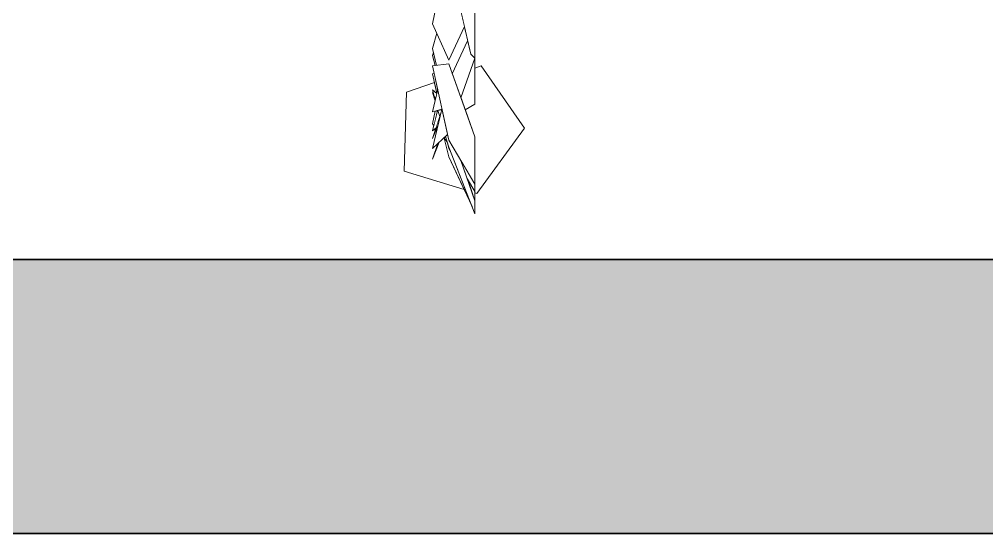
# Model space of a CAD drawing. Header units: millimetres. Extents: x -9413 to 8527, y -300 to 11224.
# Drawn here: x 6436 to 7495, y -300 to 263 of the extents above; entities that cross this region are included whole.
import ezdxf

# ---------------------------------------------------------------- set-up
doc = ezdxf.new("R2010")
doc.units = ezdxf.units.MM
doc.header["$MEASUREMENT"] = 0
doc.linetypes.add('Wipeout_Contour', pattern=[1000, 0, -1000])
doc.layers.add('Interior - Furniture', color=7, linetype='Continuous')
doc.layers.add('Structural - Bearing', color=7, linetype='Continuous')
for name, color, linetype, lineweight, true_color in [('Interior - Furniture _Pen_No__24', 7, 'Continuous', 20, 0x029e21), ('Interior - Furniture _Pen_No__4', 7, 'Continuous', 20, 0x029e21), ('Structural - Bearing_Pen_No__180', 7, 'Continuous', 15, 0xd6cda7), ('Structural - Bearing_Pen_No__29', 7, 'Continuous', 35, 0x3dad99)]:
    doc.layers.add(name, color=color, linetype=linetype, lineweight=lineweight, true_color=true_color)

# ---------------------------------------------------------------- blocks, each defined once
blk = doc.blocks.new('Section Elem_1_6')
at = {"layer": 'Structural - Bearing_Pen_No__180', "linetype": 'Continuous', "lineweight": 0, "true_color": 0x353329}
blk.add_hatch(color=250, dxfattribs=at).paths.add_polyline_path([(8527.1, 0), (-8108.3, 0), (-8108.3, -300), (8527.1, -300)])
at = {"layer": 'Structural - Bearing_Pen_No__29', "linetype": 'Continuous'}
for p, q in [((8327.1, 0), (5561.4, 0)), ((8527.1, -300), (-8108.3, -300))]:
    blk.add_line(p, q, dxfattribs=at)
blk = doc.blocks.new('Section Elem_41_6')
at = {"color": 254, "linetype": 'Wipeout_Contour', "lineweight": 0, "ltscale": 62482.748497}
blk.add_wipeout([(6934.8, 170.1), (6924.1, 163.9), (6934.8, 134.1), (6934.8, 126.6), (6934.8, 72.9), (6937, 72.2), (6989, 143.5), (6941.4, 211.9), (6934.8, 209.5)], dxfattribs=at).dxf.layer = 'Interior - Furniture'
at = {"layer": 'Interior - Furniture _Pen_No__4', "linetype": 'Continuous'}
for p, q in [((6941.4, 211.9), (6934.8, 209.5)), ((6989, 143.5), (6941.4, 211.9)), ((6937, 72.2), (6989, 143.5)), ((6934.8, 72.9), (6937, 72.2))]:
    blk.add_line(p, q, dxfattribs=at)
at = {"color": 254, "linetype": 'Wipeout_Contour', "lineweight": 0, "ltscale": 186097.303592}
blk.add_wipeout([(6857.3, 96.7), (6922.9, 76.6), (6906.1, 112.2), (6901.2, 132.6), (6900.8, 133.1), (6895.8, 128.5), (6888.4, 109.9), (6894.1, 126.8), (6888.4, 121.6), (6893.4, 142.2), (6892.8, 143), (6888.4, 132.4), (6892.1, 143.8), (6892, 143.9), (6888.4, 140.7), (6889.8, 146.6), (6888.4, 148.3), (6891.3, 162.3), (6888.4, 161.5), (6891.1, 173.6), (6888.4, 182.8), (6889.7, 180), (6888.4, 185.6), (6892.9, 181.6), (6893, 181.9), (6890.4, 193.8), (6860, 183)], dxfattribs=at).dxf.layer = 'Interior - Furniture'
at = {"layer": 'Interior - Furniture _Pen_No__4', "linetype": 'Continuous'}
for p, q in [((6890.4, 193.8), (6860, 183)), ((6860, 183), (6857.3, 96.7)), ((6857.3, 96.7), (6922.9, 76.6))]:
    blk.add_line(p, q, dxfattribs=at)
blk = doc.blocks.new('Section Elem_43_6')
at = {"color": 254, "linetype": 'Wipeout_Contour', "lineweight": 0, "ltscale": 27575.589365}
blk.add_wipeout([(6888.4, 223.2), (6891.3, 212.1), (6892.6, 212.3), (6889.3, 227)], dxfattribs=at).dxf.layer = 'Interior - Furniture'
at = {"color": 254, "linetype": 'Wipeout_Contour', "lineweight": 0, "ltscale": 34660.133133}
blk.add_wipeout([(6934.5, 220.3), (6919.5, 176.7), (6924.1, 163.9), (6934.8, 170.1), (6934.8, 220.1)], dxfattribs=at).dxf.layer = 'Interior - Furniture'
at = {"color": 254, "linetype": 'Wipeout_Contour', "lineweight": 0, "ltscale": 20677.678586}
blk.add_wipeout([(6888.4, 182.8), (6891.1, 173.6), (6891.7, 176.1)], dxfattribs=at).dxf.layer = 'Interior - Furniture'
at = {"color": 254, "linetype": 'Wipeout_Contour', "lineweight": 0, "ltscale": 20686.264567}
blk.add_wipeout([(6888.4, 132.4), (6894.7, 147.5), (6898.6, 163.6)], dxfattribs=at).dxf.layer = 'Interior - Furniture'
at = {"color": 254, "linetype": 'Wipeout_Contour', "lineweight": 0, "ltscale": 55276.801607}
blk.add_wipeout([(6893, 247.6), (6888.4, 230.8), (6892.6, 212.3), (6906.1, 213.9), (6910, 203.1), (6926.8, 239.1), (6923.2, 254.8), (6906.1, 218.2)], dxfattribs=at).dxf.layer = 'Interior - Furniture'
at = {"color": 254, "linetype": 'Wipeout_Contour', "lineweight": 0, "ltscale": 27572.150112}
blk.add_wipeout([(6888.4, 185.6), (6889.7, 180), (6891.7, 176.1), (6892.9, 181.6)], dxfattribs=at).dxf.layer = 'Interior - Furniture'
at = {"color": 254, "linetype": 'Wipeout_Contour', "lineweight": 0, "ltscale": 27593.464997}
blk.add_wipeout([(6894.2, 163.1), (6896.2, 156.4), (6898.2, 162.6), (6897.5, 164)], dxfattribs=at).dxf.layer = 'Interior - Furniture'
at = {"color": 254, "linetype": 'Wipeout_Contour', "lineweight": 0, "ltscale": 20681.248418}
blk.add_wipeout([(6888.4, 109.9), (6895.8, 128.5), (6894.1, 126.8)], dxfattribs=at).dxf.layer = 'Interior - Furniture'
at = {"color": 254, "linetype": 'Wipeout_Contour', "lineweight": 0, "ltscale": 48415.680998}
blk.add_wipeout([(6904.8, 136.7), (6902.6, 134.7), (6906.1, 123), (6934.8, 49.8), (6934.8, 64.3), (6919.5, 108.2), (6906.1, 130.6)], dxfattribs=at).dxf.layer = 'Interior - Furniture'
at = {"color": 254, "linetype": 'Wipeout_Contour', "lineweight": 0, "ltscale": 34637.51455}
blk.add_wipeout([(6906.1, 359.3), (6900.8, 352), (6930.2, 224.8), (6934.8, 220.1), (6934.8, 288.3)], dxfattribs=at).dxf.layer = 'Interior - Furniture'
at = {"color": 254, "linetype": 'Wipeout_Contour', "lineweight": 0, "ltscale": 27576.284725}
blk.add_wipeout([(6890.2, 203.4), (6888.4, 203.1), (6893, 181.9), (6894, 186.2)], dxfattribs=at).dxf.layer = 'Interior - Furniture'
at = {"color": 254, "linetype": 'Wipeout_Contour', "lineweight": 0, "ltscale": 27570.418552}
blk.add_wipeout([(6891.3, 162.3), (6888.4, 148.3), (6889.8, 146.6), (6893.8, 163)], dxfattribs=at).dxf.layer = 'Interior - Furniture'
at = {"color": 254, "linetype": 'Wipeout_Contour', "lineweight": 0, "ltscale": 48370.669145}
blk.add_wipeout([(6901.2, 132.6), (6906.1, 112.2), (6931.6, 58), (6907.8, 118.8), (6906.1, 121.5), (6904.9, 127.2), (6904.4, 128.6)], dxfattribs=at).dxf.layer = 'Interior - Furniture'
at = {"color": 254, "linetype": 'Wipeout_Contour', "lineweight": 0, "ltscale": 34637.148741}
blk.add_wipeout([(6910, 203.1), (6919.5, 176.7), (6934.5, 220.3), (6930.2, 224.8), (6926.8, 239.1)], dxfattribs=at).dxf.layer = 'Interior - Furniture'
at = {"color": 254, "linetype": 'Wipeout_Contour', "lineweight": 0, "ltscale": 20680.785716}
blk.add_wipeout([(6892.2, 144.1), (6892, 143.9), (6892.1, 143.8)], dxfattribs=at).dxf.layer = 'Interior - Furniture'
at = {"color": 254, "linetype": 'Wipeout_Contour', "lineweight": 0, "ltscale": 20711.714439}
blk.add_wipeout([(6902.6, 134.7), (6900.8, 133.1), (6904.4, 128.6)], dxfattribs=at).dxf.layer = 'Interior - Furniture'
at = {"color": 254, "linetype": 'Wipeout_Contour', "lineweight": 0, "ltscale": 20796.899559}
blk.add_wipeout([(6926.6, 87.8), (6934.8, 64.3), (6934.8, 74.3)], dxfattribs=at).dxf.layer = 'Interior - Furniture'
at = {"layer": 'Interior - Furniture _Pen_No__4', "linetype": 'Continuous'}
for p, q in [((6934.8, 220.1), (6934.8, 288.3)), ((6930.2, 224.8), (6934.8, 220.1)), ((6934.8, 49.8), (6934.8, 64.3))]:
    blk.add_line(p, q, dxfattribs=at)
at = {"color": 254, "linetype": 'Wipeout_Contour', "lineweight": 0, "ltscale": 41473.323314}
blk.add_wipeout([(6901.6, 322.2), (6888.4, 258), (6906.1, 218.2), (6923.2, 254.8), (6914.9, 290.9), (6906.1, 300.6)], dxfattribs=at).dxf.layer = 'Interior - Furniture'
at = {"color": 254, "linetype": 'Wipeout_Contour', "lineweight": 0, "ltscale": 27580.19405}
blk.add_wipeout([(6893.9, 145.6), (6892.8, 143), (6893.4, 142.2), (6894.3, 146)], dxfattribs=at).dxf.layer = 'Interior - Furniture'
at = {"color": 254, "linetype": 'Wipeout_Contour', "lineweight": 0, "ltscale": 27629.353976}
blk.add_wipeout([(6906.1, 123), (6904.9, 127.2), (6906.1, 121.5), (6907.8, 118.8)], dxfattribs=at).dxf.layer = 'Interior - Furniture'
at = {"color": 254, "linetype": 'Wipeout_Contour', "lineweight": 0, "ltscale": 27717.437478}
blk.add_wipeout([(6934.8, 82.5), (6919.5, 108.2), (6926.6, 87.8), (6934.8, 74.3)], dxfattribs=at).dxf.layer = 'Interior - Furniture'
at = {"layer": 'Interior - Furniture _Pen_No__24', "linetype": 'Continuous'}
blk.add_line((6930.2, 224.8), (6900.8, 352), dxfattribs=at)
at = {"layer": 'Interior - Furniture _Pen_No__4', "linetype": 'Continuous'}
for p, q in [((6901.6, 322.2), (6888.4, 258)), ((6893, 247.6), (6888.4, 230.8)), ((6889.3, 227), (6888.4, 223.2)), ((6934.8, 64.3), (6934.8, 74.3))]:
    blk.add_line(p, q, dxfattribs=at)
at = {"color": 254, "linetype": 'Wipeout_Contour', "lineweight": 0, "ltscale": 20687.430293}
blk.add_wipeout([(6893.9, 145.6), (6894.3, 146), (6894.7, 147.5)], dxfattribs=at).dxf.layer = 'Interior - Furniture'
at = {"color": 254, "linetype": 'Wipeout_Contour', "lineweight": 0, "ltscale": 34472.941554}
blk.add_wipeout([(6893.8, 163), (6888.4, 140.7), (6892.2, 144.1), (6896.2, 156.4), (6894.2, 163.1)], dxfattribs=at).dxf.layer = 'Interior - Furniture'
at = {"color": 254, "linetype": 'Wipeout_Contour', "lineweight": 0, "ltscale": 34500.604148}
blk.add_wipeout([(6897.5, 164), (6898.2, 162.6), (6898.6, 163.6), (6898.7, 164.3), (6898.7, 164.4)], dxfattribs=at).dxf.layer = 'Interior - Furniture'
at = {"color": 254, "linetype": 'Wipeout_Contour', "lineweight": 0, "ltscale": 20687.3778}
blk.add_wipeout([(6888.4, 161.5), (6898.7, 164.4), (6894, 186.2)], dxfattribs=at).dxf.layer = 'Interior - Furniture'
at = {"color": 254, "linetype": 'Wipeout_Contour', "lineweight": 0, "ltscale": 20696.127674}
blk.add_wipeout([(6888.4, 121.6), (6904.8, 136.7), (6898.7, 164.3)], dxfattribs=at).dxf.layer = 'Interior - Furniture'
at = {"color": 254, "linetype": 'Wipeout_Contour', "lineweight": 0, "ltscale": 34579.481256}
blk.add_wipeout([(6906.1, 213.9), (6888.4, 211.8), (6906.1, 130.6), (6934.8, 82.5), (6934.8, 134.1)], dxfattribs=at).dxf.layer = 'Interior - Furniture'
at = {"layer": 'Interior - Furniture _Pen_No__4', "linetype": 'Continuous'}
for p, q in [((6888.4, 258), (6906.1, 218.2)), ((6906.1, 218.2), (6923.2, 254.8)), ((6926.8, 239.1), (6910, 203.1)), ((6888.4, 230.8), (6892.6, 212.3)), ((6888.4, 223.2), (6891.3, 212.1)), ((6906.1, 213.9), (6888.4, 211.8)), ((6888.4, 211.8), (6906.1, 130.6)), ((6934.8, 134.1), (6906.1, 213.9)), ((6919.5, 176.7), (6934.5, 220.3)), ((6934.8, 170.1), (6934.8, 220.1)), ((6890.2, 203.4), (6888.4, 203.1)), ((6888.4, 203.1), (6893, 181.9)), ((6894, 186.2), (6888.4, 161.5)), ((6892.9, 181.6), (6888.4, 185.6)), ((6888.4, 185.6), (6889.7, 180)), ((6891.7, 176.1), (6888.4, 182.8)), ((6888.4, 182.8), (6891.1, 173.6)), ((6924.1, 163.9), (6934.8, 170.1)), ((6888.4, 161.5), (6898.7, 164.4)), ((6898.7, 164.3), (6888.4, 121.6)), ((6898.6, 163.6), (6888.4, 132.4)), ((6893.8, 163), (6888.4, 140.7)), ((6891.3, 162.3), (6888.4, 148.3)), ((6894.2, 163.1), (6896.2, 156.4)), ((6898.2, 162.6), (6897.5, 164)), ((6888.4, 148.3), (6889.8, 146.6)), ((6888.4, 132.4), (6894.7, 147.5)), ((6888.4, 140.7), (6892.2, 144.1)), ((6892, 143.9), (6892.1, 143.8)), ((6892.8, 143), (6893.4, 142.2)), ((6893.9, 145.6), (6894.3, 146)), ((6888.4, 121.6), (6904.8, 136.7)), ((6888.4, 109.9), (6895.8, 128.5)), ((6900.8, 133.1), (6904.4, 128.6)), ((6901.2, 132.6), (6906.1, 112.2)), ((6902.6, 134.7), (6906.1, 123)), ((6904.9, 127.2), (6906.1, 121.5)), ((6906.1, 130.6), (6934.8, 82.5)), ((6934.8, 82.5), (6934.8, 134.1)), ((6894.1, 126.8), (6888.4, 109.9)), ((6906.1, 123), (6934.8, 49.8)), ((6906.1, 121.5), (6907.8, 118.8)), ((6906.1, 112.2), (6931.6, 58)), ((6934.8, 64.3), (6919.5, 108.2)), ((6926.6, 87.8), (6934.8, 74.3)), ((6934.8, 74.3), (6934.8, 82.5))]:
    blk.add_line(p, q, dxfattribs=at)

msp = doc.modelspace()

# ---------------------------------------------------------------- block references
at = {"layer": 'Interior - Furniture'}
msp.add_blockref('Section Elem_41_6', (0, 0), dxfattribs=at)
at = {"layer": 'Structural - Bearing'}
msp.add_blockref('Section Elem_1_6', (0, 0), dxfattribs=at)

# ---------------------------------------------------------------- next in the draw order: block references
at = {"layer": 'Interior - Furniture'}
msp.add_blockref('Section Elem_43_6', (0, 0), dxfattribs=at)

doc.saveas('drawing.dxf')
